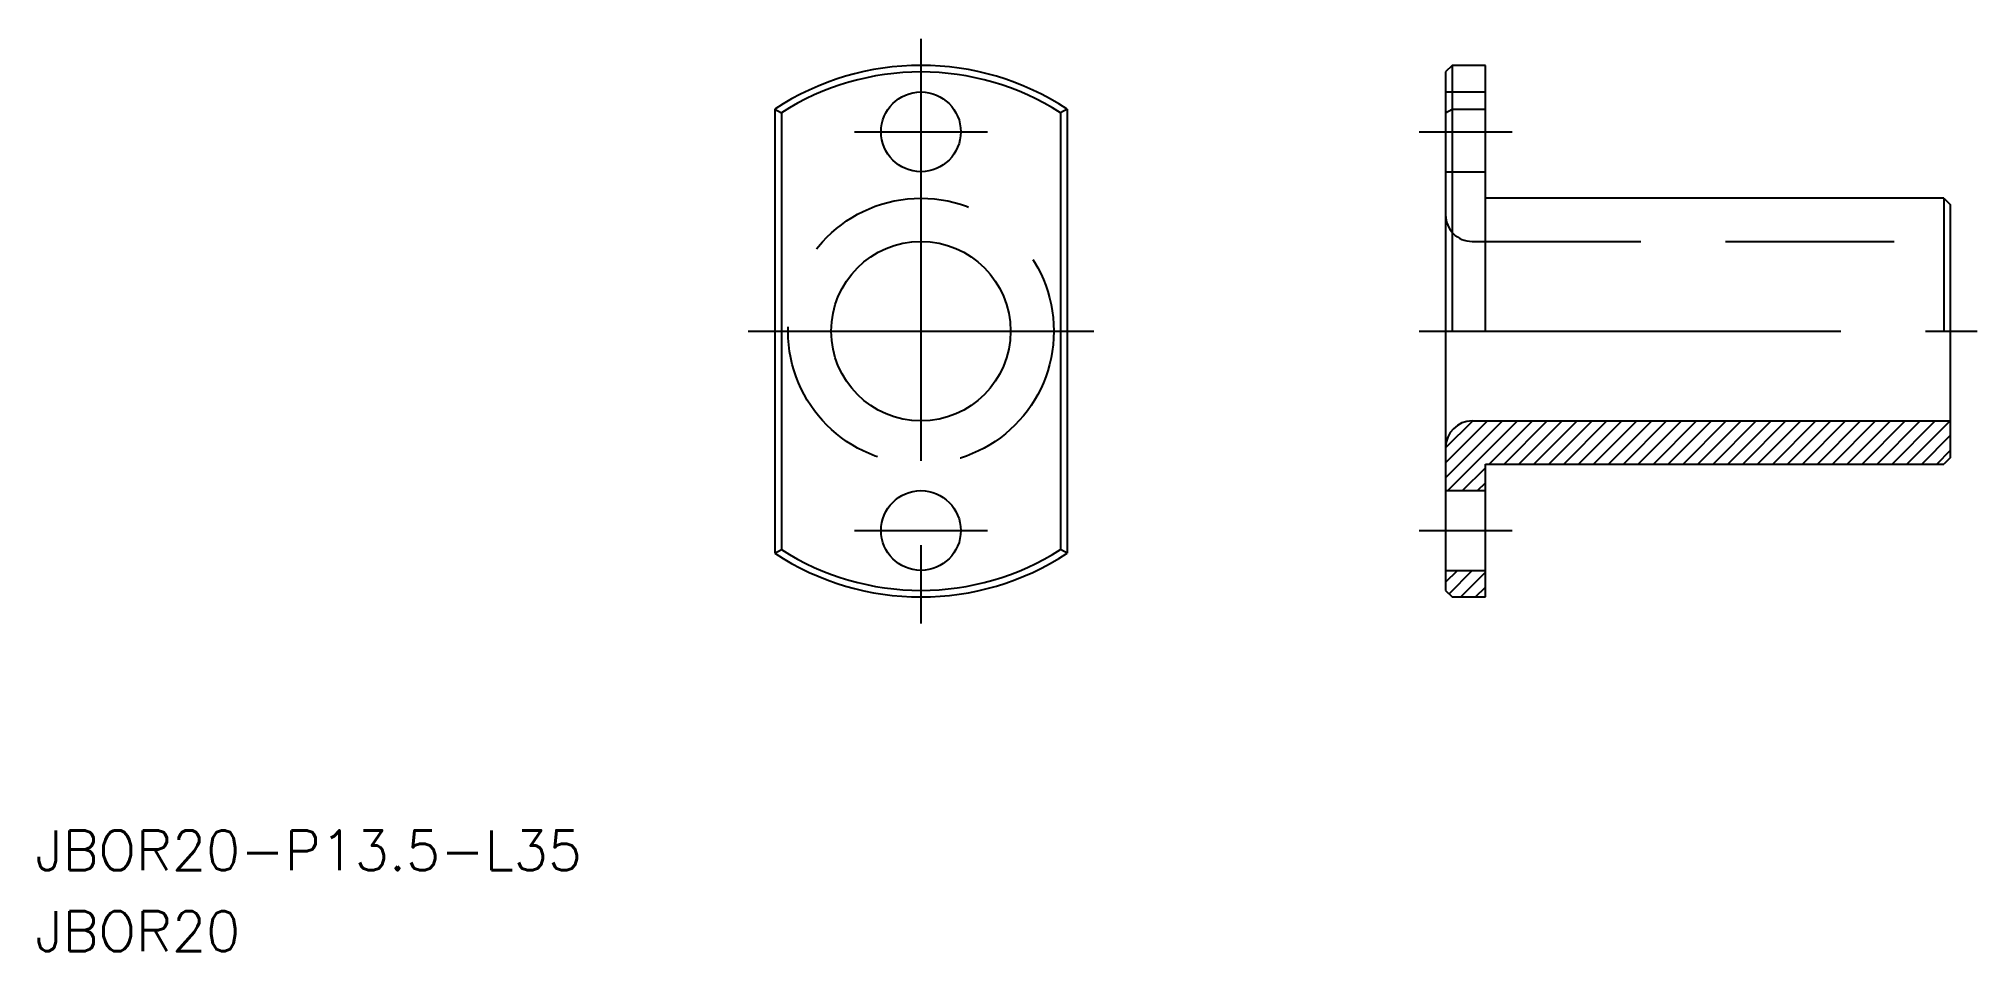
# Model space of a CAD drawing. Extents: x -66 to 79, y -47 to 22.
import ezdxf

# ---------------------------------------------------------------- set-up
doc = ezdxf.new("R2010")
doc.units = 0
doc.linetypes.add('CENTER', pattern=[50.8, 31.75, -6.35, 6.35, -6.35])
doc.linetypes.add('DASHED', pattern=[19.05, 12.7, -6.35])
doc.layers.get('0').update_dxf_attribs({"linetype": 'CONTINUOUS'})
doc.layers.add('CENTER', color=1, linetype='CENTER')
doc.styles.get("Standard").update_dxf_attribs({"font": 'txt.shx', "height": 3, "bigfont": 'bigfont.shx'})

msp = doc.modelspace()

# ---------------------------------------------------------------- linework, layer by layer
at = {"color": 7, "linetype": 'CONTINUOUS'}
for p, q in [((39.98, 20), (39.48, 19.5)), ((39.48, 19.5), (39.48, -19.5)), ((39.98, 20), (39.98, 0)), ((42.48, 20), (39.98, 20)), ((42.48, 0), (42.48, 20)), ((-11, 16.7), (-11, -16.7)), ((-11, 16.7), (-10.5, 16.43)), ((-10.5, 16.43), (-10.5, -16.43)), ((11, 16.7), (10.5, 16.43)), ((10.5, 16.43), (10.5, -16.43)), ((11, 16.7), (11, -16.7)), ((39.48, 16.43), (39.98, 16.7)), ((39.98, 16.7), (42.48, 16.7)), ((76.98, 10), (42.48, 10)), ((76.98, 10), (76.98, 0)), ((76.98, 10), (77.48, 9.5)), ((77.48, -9.5), (77.48, 9.5)), ((41.48, -6.75), (77.48, -6.75)), ((42.48, -10), (76.98, -10)), ((42.48, -20), (42.48, -10)), ((77.48, -9.5), (76.98, -10)), ((39.48, -12), (42.48, -12)), ((-11, -16.7), (-10.5, -16.43)), ((11, -16.7), (10.5, -16.43)), ((39.48, -18), (42.48, -18)), ((39.48, -19.5), (39.98, -20)), ((39.98, -20), (42.48, -20))]:
    msp.add_line(p, q, dxfattribs=at)
at = {"color": 3, "linetype": 'DASHED'}
for p, q in [((39.48, 18), (42.48, 18)), ((39.48, 12), (42.48, 12)), ((41.48, 6.75), (77.48, 6.75))]:
    msp.add_line(p, q, dxfattribs=at)
at = {"color": 3, "linetype": 'CONTINUOUS'}
for p, q in [((39.48, -8.79), (41.52, -6.75)), ((39.48, -9.91), (42.64, -6.75)), ((39.48, -11.03), (43.76, -6.75)), ((39.64, -12), (44.89, -6.75)), ((42.76, -10), (46.01, -6.75)), ((43.88, -10), (47.13, -6.75)), ((45, -10), (48.25, -6.75)), ((46.13, -10), (49.38, -6.75)), ((47.25, -10), (50.5, -6.75)), ((48.37, -10), (51.62, -6.75)), ((49.49, -10), (52.74, -6.75)), ((50.62, -10), (53.87, -6.75)), ((51.74, -10), (54.99, -6.75)), ((52.86, -10), (56.11, -6.75)), ((53.98, -10), (57.23, -6.75)), ((55.11, -10), (58.36, -6.75)), ((56.23, -10), (59.48, -6.75)), ((57.35, -10), (60.6, -6.75)), ((58.47, -10), (61.72, -6.75)), ((59.6, -10), (62.85, -6.75)), ((60.72, -10), (63.97, -6.75)), ((61.84, -10), (65.09, -6.75)), ((62.96, -10), (66.21, -6.75)), ((64.09, -10), (67.34, -6.75)), ((65.21, -10), (68.46, -6.75)), ((66.33, -10), (69.58, -6.75)), ((67.45, -10), (70.7, -6.75)), ((68.58, -10), (71.83, -6.75)), ((69.7, -10), (72.95, -6.75)), ((70.82, -10), (74.07, -6.75)), ((71.94, -10), (75.19, -6.75)), ((73.07, -10), (76.32, -6.75)), ((74.19, -10), (77.44, -6.75)), ((75.31, -10), (77.48, -7.83)), ((76.43, -10), (77.48, -8.95)), ((40.76, -12), (42.48, -10.28)), ((41.88, -12), (42.48, -11.4)), ((39.48, -18.89), (40.37, -18)), ((39.74, -19.76), (41.49, -18)), ((40.62, -20), (42.48, -18.14)), ((41.74, -20), (42.48, -19.26))]:
    msp.add_line(p, q, dxfattribs=at)
at = {"color": 7, "linetype": 'CONTINUOUS'}
for centre, radius in [((0, 15), 3), ((0, 0), 6.75), ((0, -15), 3)]:
    msp.add_circle(centre, radius, dxfattribs=at)
at = {"color": 3, "linetype": 'DASHED'}
msp.add_circle((0, 0), 10, dxfattribs=at)
at = {"color": 7, "linetype": 'CONTINUOUS'}
for centre, radius, start, end in [((0, 0), 20, 56.633, 123.367), ((0, 0), 19.5, 57.421, 122.579), ((41.48, -8.75), 2, 90, 180), ((0, 0), 20, 236.633, 303.367), ((0, 0), 19.5, 237.421, 302.579)]:
    msp.add_arc(centre, radius, start, end, dxfattribs=at)
at = {"color": 3, "linetype": 'DASHED'}
msp.add_arc((41.48, 8.75), 2, 180, 270, dxfattribs=at)
at = {"layer": 'CENTER', "color": 1, "linetype": 'CENTER'}
for p, q in [((0, 22), (0, -22)), ((-5, 15), (5, 15)), ((37.48, 15), (44.48, 15)), ((-13, 0), (13, 0)), ((37.48, 0), (79.48, 0)), ((-5, -15), (5, -15)), ((37.48, -15), (44.48, -15))]:
    msp.add_line(p, q, dxfattribs=at)

# ---------------------------------------------------------------- texts
at = {"color": 7, "linetype": 'CONTINUOUS'}
for s, p in [('JBOR20-P13.5-L35', (-66.64, -40.56)), ('JBOR20', (-66.64, -46.65))]:
    msp.add_text(s, height=3, dxfattribs=at).set_placement(p)

doc.saveas('drawing.dxf')
